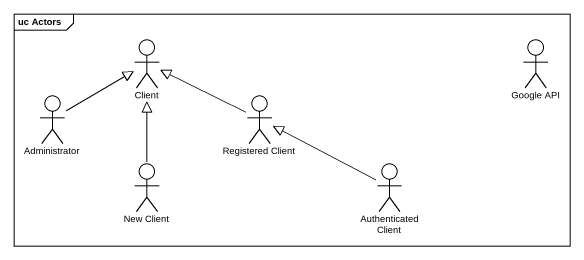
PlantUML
@startuml
mainframe uc Actors
actor Client
actor "Google API" as Google_API
actor Administrator
actor "Registered Client" as Registered_Client
actor "New Client" as New_Client
actor "Authenticated Client" as Authenticated_Client
Administrator -right-|> Client
Registered_Client -left-|> Client
New_Client -up-|> Client
Authenticated_Client -left-|> Registered_Client
@enduml
